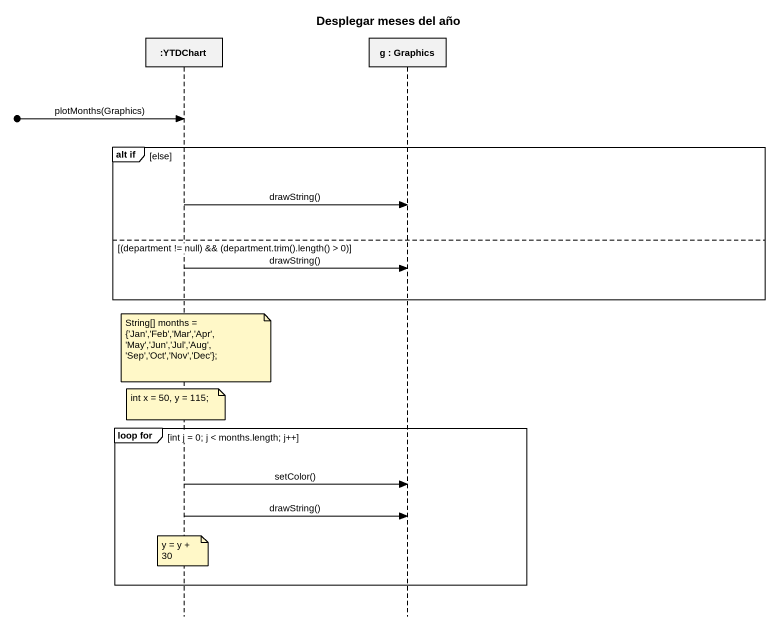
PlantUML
@startuml
title Desplegar meses del año
hide footbox
participant ":YTDChart" as YTDChart
participant "g : Graphics" as g

[o-> YTDChart : plotMonths(Graphics)
group alt if [else]
  YTDChart -> g : drawString()
else (department != null) && (department.trim().length() > 0)
  YTDChart -> g : drawString()
end
note over YTDChart
  String[] months = {'Jan','Feb','Mar','Apr',
  ~'May','Jun','Jul','Aug',
  ~'Sep','Oct','Nov','Dec'};
end note
note over YTDChart : int x = 50, y = 115;
group loop for [int j = 0; j < months.length; j++]
  YTDChart -> g : setColor()
  YTDChart -> g : drawString()
  note over YTDChart : y = y + 30
end
@enduml
